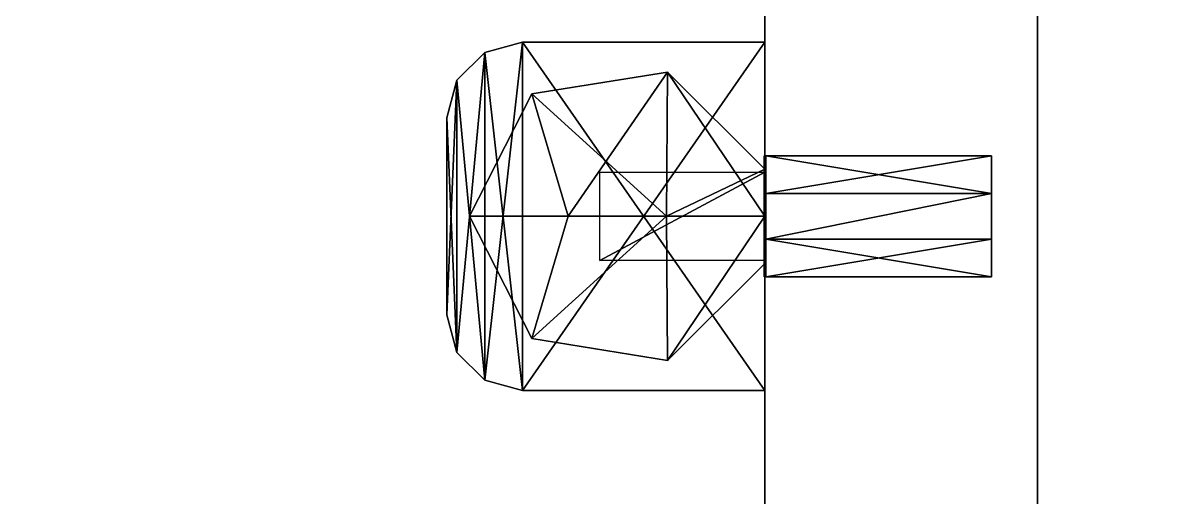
# Model space of a CAD drawing. Extents: x -100 to 2892, y -123 to 2616.
# Drawn here: x 1215 to 1291, y 2415.9 to 2447.2 of the extents above; entities that cross this region are included whole.
import ezdxf

# ---------------------------------------------------------------- set-up
doc = ezdxf.new("R2010")
doc.units = 0
for name, color, linetype in [('LAYER0', 7, 'CONTINUOUS'), ('LAYER103', 7, 'CONTINUOUS'), ('LAYER106', 7, 'CONTINUOUS'), ('LAYER107', 254, 'CONTINUOUS'), ('LAYER117', 7, 'CONTINUOUS'), ('LAYER120', 7, 'CONTINUOUS'), ('LAYER121', 254, 'CONTINUOUS'), ('LAYER89', 7, 'CONTINUOUS'), ('LAYER92', 7, 'CONTINUOUS'), ('LAYER97', 7, 'CONTINUOUS')]:
    doc.layers.add(name, color=color, linetype=linetype)

msp = doc.modelspace()

# ---------------------------------------------------------------- linework, layer by layer
at = {"layer": 'LAYER0', "invisible_edges": 1}
for points in [[(2892.49, 2616, -5), (-100, -100.32, -5), (-100, 2616, -5), (2892.49, 2616, -5)], [(-100, -100.32, -5), (2892.49, 2616, -5), (2892.49, -100.32, -5), (-100, -100.32, -5)], [(2892.49, -100.32), (-100, 2616), (-100, -100.32), (2892.49, -100.32)], [(-100, 2616), (2892.49, -100.32), (2892.49, 2616), (-100, 2616)]]:
    msp.add_3dface(points, dxfattribs=at)
at = {"layer": 'LAYER103', "invisible_edges": 1}
for points in [[(477, 2471.4, 866), (1264, 1996, 866), (1264, 2471.4, 866), (477, 2471.4, 866)], [(1264, 1996, 866), (477, 2471.4, 866), (477, 1996, 866), (1264, 1996, 866)], [(477, 1996, 848), (1264, 2471.4, 848), (1264, 1996, 848), (477, 1996, 848)], [(1264, 2471.4, 848), (477, 1996, 848), (477, 2471.4, 848), (1264, 2471.4, 848)], [(1264, 2471.4, 848), (1264, 1996, 866), (1264, 1996, 848), (1264, 2471.4, 848)], [(1264, 1996, 866), (1264, 2471.4, 848), (1264, 2471.4, 866), (1264, 1996, 866)]]:
    msp.add_3dface(points, dxfattribs=at)
at = {"layer": 'LAYER106'}
for points in [[(1245.5, 2445.23, 848), (1248, 2445.9, 848), (1245.5, 2445.23, 846.01), (1245.5, 2445.23, 848)], [(1245.5, 2445.23, 846.01), (1248, 2445.9, 848), (1248, 2445.9, 846.01), (1245.5, 2445.23, 846.01)], [(1248, 2422.9, 846.01), (1245.5, 2445.23, 846.01), (1248, 2445.9, 846.01), (1248, 2422.9, 846.01)], [(1245.5, 2445.23, 848), (1248, 2422.9, 848), (1248, 2445.9, 848), (1245.5, 2445.23, 848)], [(1248, 2422.9, 846.01), (1248, 2445.9, 846.01), (1245.5, 2423.57, 846.01), (1248, 2422.9, 846.01)], [(1245.5, 2423.57, 846.01), (1248, 2445.9, 846.01), (1245.5, 2445.23, 846.01), (1245.5, 2423.57, 846.01)], [(1248, 2422.9, 848), (1248, 2445.9, 848), (1245.5, 2423.57, 848), (1248, 2422.9, 848)], [(1245.5, 2423.57, 848), (1248, 2445.9, 848), (1245.5, 2445.23, 848), (1245.5, 2423.57, 848)], [(1245.5, 2445.23, 846.01), (1245.5, 2445.23, 848), (1248, 2445.9, 846.01), (1245.5, 2445.23, 846.01)], [(1248, 2445.9, 846.01), (1245.5, 2445.23, 848), (1248, 2445.9, 848), (1248, 2445.9, 846.01)], [(1264, 2422.9, 846.01), (1248, 2422.9, 846.01), (1264, 2445.9, 846.01), (1264, 2422.9, 846.01)], [(1264, 2445.9, 846.01), (1248, 2422.9, 846.01), (1248, 2445.9, 846.01), (1264, 2445.9, 846.01)], [(1264, 2422.9, 848), (1248, 2422.9, 848), (1264, 2445.9, 848), (1264, 2422.9, 848)], [(1264, 2445.9, 848), (1248, 2422.9, 848), (1248, 2445.9, 848), (1264, 2445.9, 848)], [(1248, 2445.9, 846.01), (1264, 2445.9, 846.01), (1248, 2445.9, 848), (1248, 2445.9, 846.01)], [(1248, 2445.9, 848), (1264, 2445.9, 846.01), (1264, 2445.9, 848), (1248, 2445.9, 848)], [(1248, 2445.9, 846.01), (1264, 2445.9, 846.01), (1248, 2422.9, 846.01), (1248, 2445.9, 846.01)], [(1248, 2422.9, 846.01), (1264, 2445.9, 846.01), (1264, 2422.9, 846.01), (1248, 2422.9, 846.01)], [(1248, 2445.9, 846.01), (1248, 2445.9, 848), (1264, 2445.9, 846.01), (1248, 2445.9, 846.01)], [(1264, 2445.9, 846.01), (1248, 2445.9, 848), (1264, 2445.9, 848), (1264, 2445.9, 846.01)], [(1248, 2422.9, 848), (1264, 2422.9, 848), (1248, 2445.9, 848), (1248, 2422.9, 848)], [(1248, 2445.9, 848), (1264, 2422.9, 848), (1264, 2445.9, 848), (1248, 2445.9, 848)], [(1264, 2445.9, 846.01), (1264, 2445.9, 848), (1264, 2422.9, 846.01), (1264, 2445.9, 846.01)], [(1264, 2422.9, 846.01), (1264, 2445.9, 848), (1264, 2422.9, 848), (1264, 2422.9, 846.01)], [(1264, 2422.9, 846.01), (1264, 2422.9, 848), (1264, 2445.9, 846.01), (1264, 2422.9, 846.01)], [(1264, 2445.9, 846.01), (1264, 2422.9, 848), (1264, 2445.9, 848), (1264, 2445.9, 846.01)], [(1243.67, 2443.4, 848), (1245.5, 2445.23, 848), (1243.67, 2443.4, 846.01), (1243.67, 2443.4, 848)], [(1243.67, 2443.4, 846.01), (1245.5, 2445.23, 848), (1245.5, 2445.23, 846.01), (1243.67, 2443.4, 846.01)], [(1243.67, 2443.4, 846.01), (1245.5, 2445.23, 846.01), (1243.67, 2425.4, 846.01), (1243.67, 2443.4, 846.01)], [(1243.67, 2425.4, 846.01), (1245.5, 2445.23, 846.01), (1245.5, 2423.57, 846.01), (1243.67, 2425.4, 846.01)], [(1243.67, 2443.4, 848), (1245.5, 2423.57, 848), (1245.5, 2445.23, 848), (1243.67, 2443.4, 848)], [(1245.5, 2423.57, 846.01), (1245.5, 2445.23, 846.01), (1243.67, 2425.4, 846.01), (1245.5, 2423.57, 846.01)], [(1243.67, 2425.4, 846.01), (1245.5, 2445.23, 846.01), (1243.67, 2443.4, 846.01), (1243.67, 2425.4, 846.01)], [(1245.5, 2423.57, 848), (1245.5, 2445.23, 848), (1243.67, 2425.4, 848), (1245.5, 2423.57, 848)], [(1243.67, 2425.4, 848), (1245.5, 2445.23, 848), (1243.67, 2443.4, 848), (1243.67, 2425.4, 848)], [(1243.67, 2443.4, 846.01), (1243.67, 2443.4, 848), (1245.5, 2445.23, 846.01), (1243.67, 2443.4, 846.01)], [(1245.5, 2445.23, 846.01), (1243.67, 2443.4, 848), (1245.5, 2445.23, 848), (1245.5, 2445.23, 846.01)], [(1245.5, 2423.57, 846.01), (1245.5, 2445.23, 846.01), (1248, 2422.9, 846.01), (1245.5, 2423.57, 846.01)], [(1245.5, 2423.57, 848), (1248, 2422.9, 848), (1245.5, 2445.23, 848), (1245.5, 2423.57, 848)], [(1243, 2440.9, 848), (1243.67, 2443.4, 848), (1243, 2440.9, 846.01), (1243, 2440.9, 848)], [(1243, 2440.9, 846.01), (1243.67, 2443.4, 848), (1243.67, 2443.4, 846.01), (1243, 2440.9, 846.01)], [(1243, 2440.9, 846.01), (1243.67, 2443.4, 846.01), (1243, 2427.9, 846.01), (1243, 2440.9, 846.01)], [(1243, 2427.9, 846.01), (1243.67, 2443.4, 846.01), (1243.67, 2425.4, 846.01), (1243, 2427.9, 846.01)], [(1243, 2440.9, 848), (1243.67, 2425.4, 848), (1243.67, 2443.4, 848), (1243, 2440.9, 848)], [(1243.67, 2425.4, 846.01), (1243.67, 2443.4, 846.01), (1243, 2427.9, 846.01), (1243.67, 2425.4, 846.01)], [(1243, 2427.9, 846.01), (1243.67, 2443.4, 846.01), (1243, 2440.9, 846.01), (1243, 2427.9, 846.01)], [(1243.67, 2425.4, 848), (1243.67, 2443.4, 848), (1243, 2427.9, 848), (1243.67, 2425.4, 848)], [(1243, 2427.9, 848), (1243.67, 2443.4, 848), (1243, 2440.9, 848), (1243, 2427.9, 848)], [(1243, 2440.9, 846.01), (1243, 2440.9, 848), (1243.67, 2443.4, 846.01), (1243, 2440.9, 846.01)], [(1243.67, 2443.4, 846.01), (1243, 2440.9, 848), (1243.67, 2443.4, 848), (1243.67, 2443.4, 846.01)], [(1243.67, 2425.4, 848), (1245.5, 2423.57, 848), (1243.67, 2443.4, 848), (1243.67, 2425.4, 848)], [(1248.613, 2442.483, 862), (1251, 2434.4, 862), (1257.569, 2443.917, 862), (1248.613, 2442.483, 862)], [(1248.613, 2442.483, 862), (1257.569, 2443.917, 862), (1248.613, 2442.483, 848), (1248.613, 2442.483, 862)], [(1248.613, 2442.483, 848), (1257.569, 2443.917, 862), (1257.569, 2443.917, 848), (1248.613, 2442.483, 848)], [(1257.569, 2443.917, 848), (1257.569, 2443.917, 862), (1248.613, 2442.483, 848), (1257.569, 2443.917, 848)], [(1248.613, 2442.483, 848), (1257.569, 2443.917, 862), (1248.613, 2442.483, 862), (1248.613, 2442.483, 848)], [(1257.5, 2434.4, 862), (1248.613, 2442.483, 862), (1257.569, 2443.917, 862), (1257.5, 2434.4, 862)], [(1257.569, 2443.917, 862), (1251, 2434.4, 862), (1257.5, 2434.4, 862), (1257.569, 2443.917, 862)], [(1257.569, 2443.917, 862), (1257.5, 2434.4, 862), (1264, 2437.522, 862), (1257.569, 2443.917, 862)], [(1257.5, 2434.4, 862), (1257.569, 2443.917, 862), (1264, 2434.4, 862), (1257.5, 2434.4, 862)], [(1257.569, 2443.917, 862), (1264, 2437.522, 862), (1257.569, 2443.917, 848), (1257.569, 2443.917, 862)], [(1257.569, 2443.917, 848), (1264, 2437.522, 862), (1264, 2437.522, 848), (1257.569, 2443.917, 848)], [(1264, 2437.522, 848), (1264, 2437.522, 862), (1257.569, 2443.917, 848), (1264, 2437.522, 848)], [(1257.569, 2443.917, 848), (1264, 2437.522, 862), (1257.569, 2443.917, 862), (1257.569, 2443.917, 848)], [(1264, 2434.4, 862), (1257.569, 2443.917, 862), (1264, 2437.522, 862), (1264, 2434.4, 862)], [(1244.5, 2434.4, 862), (1251, 2434.4, 862), (1248.613, 2442.483, 862), (1244.5, 2434.4, 862)], [(1244.5, 2434.4, 862), (1248.613, 2442.483, 862), (1244.5, 2434.4, 848), (1244.5, 2434.4, 862)], [(1244.5, 2434.4, 848), (1248.613, 2442.483, 862), (1248.613, 2442.483, 848), (1244.5, 2434.4, 848)], [(1248.613, 2442.483, 848), (1248.613, 2442.483, 862), (1244.5, 2434.4, 848), (1248.613, 2442.483, 848)], [(1244.5, 2434.4, 848), (1248.613, 2442.483, 862), (1244.5, 2434.4, 862), (1244.5, 2434.4, 848)], [(1251, 2434.4, 862), (1244.5, 2434.4, 862), (1248.613, 2442.483, 862), (1251, 2434.4, 862)], [(1251, 2434.4, 862), (1248.613, 2442.483, 862), (1257.5, 2434.4, 862), (1251, 2434.4, 862)], [(1243, 2427.9, 848), (1243, 2427.9, 846.01), (1243, 2440.9, 848), (1243, 2427.9, 848)], [(1243, 2440.9, 848), (1243, 2427.9, 846.01), (1243, 2440.9, 846.01), (1243, 2440.9, 848)], [(1243, 2427.9, 846.01), (1243, 2427.9, 848), (1243, 2440.9, 846.01), (1243, 2427.9, 846.01)], [(1243, 2440.9, 846.01), (1243, 2427.9, 848), (1243, 2440.9, 848), (1243, 2440.9, 846.01)], [(1243, 2427.9, 848), (1243.67, 2425.4, 848), (1243, 2440.9, 848), (1243, 2427.9, 848)], [(1253.092, 2437.32, 846), (1264, 2437.32, 846), (1253.092, 2431.48, 846), (1253.092, 2437.32, 846)], [(1253.092, 2431.48, 846), (1264, 2437.32, 846), (1264, 2431.48, 846), (1253.092, 2431.48, 846)], [(1264, 2437.522, 862), (1257.5, 2434.4, 862), (1264, 2434.4, 862), (1264, 2437.522, 862)], [(1264, 2431.277, 848), (1264, 2437.522, 848), (1264, 2431.277, 862), (1264, 2431.277, 848)], [(1264, 2431.277, 862), (1264, 2437.522, 848), (1264, 2437.522, 862), (1264, 2431.277, 862)], [(1264, 2431.277, 848), (1264, 2431.277, 862), (1264, 2437.522, 848), (1264, 2431.277, 848)], [(1264, 2437.522, 848), (1264, 2431.277, 862), (1264, 2437.522, 862), (1264, 2437.522, 848)], [(1244.5, 2434.4, 862), (1248.613, 2426.316, 862), (1251, 2434.4, 862), (1244.5, 2434.4, 862)], [(1244.5, 2434.4, 848), (1248.613, 2426.316, 848), (1244.5, 2434.4, 862), (1244.5, 2434.4, 848)], [(1244.5, 2434.4, 862), (1248.613, 2426.316, 848), (1248.613, 2426.316, 862), (1244.5, 2434.4, 862)], [(1244.5, 2434.4, 848), (1244.5, 2434.4, 862), (1248.613, 2426.316, 848), (1244.5, 2434.4, 848)], [(1248.613, 2426.316, 848), (1244.5, 2434.4, 862), (1248.613, 2426.316, 862), (1248.613, 2426.316, 848)], [(1251, 2434.4, 862), (1244.5, 2434.4, 862), (1248.613, 2426.316, 862), (1251, 2434.4, 862)], [(1251, 2434.4, 862), (1248.613, 2426.316, 862), (1257.5, 2434.4, 862), (1251, 2434.4, 862)], [(1257.5, 2434.4, 862), (1248.613, 2426.316, 862), (1257.569, 2424.882, 862), (1257.5, 2434.4, 862)], [(1251, 2434.4, 862), (1248.613, 2426.316, 862), (1257.5, 2434.4, 862), (1251, 2434.4, 862)], [(1257.5, 2434.4, 862), (1248.613, 2426.316, 862), (1257.569, 2424.882, 862), (1257.5, 2434.4, 862)], [(1257.5, 2434.4, 862), (1257.569, 2424.882, 862), (1264, 2434.4, 862), (1257.5, 2434.4, 862)], [(1257.5, 2434.4, 862), (1257.569, 2424.882, 862), (1264, 2434.4, 862), (1257.5, 2434.4, 862)], [(1264, 2434.4, 862), (1257.569, 2424.882, 862), (1264, 2431.277, 862), (1264, 2434.4, 862)], [(1264, 2434.4, 862), (1257.569, 2424.882, 862), (1264, 2431.277, 862), (1264, 2434.4, 862)], [(1264, 2431.277, 848), (1264, 2431.277, 862), (1257.569, 2424.882, 848), (1264, 2431.277, 848)], [(1257.569, 2424.882, 848), (1264, 2431.277, 862), (1257.569, 2424.882, 862), (1257.569, 2424.882, 848)], [(1257.569, 2424.882, 848), (1257.569, 2424.882, 862), (1264, 2431.277, 848), (1257.569, 2424.882, 848)], [(1264, 2431.277, 848), (1257.569, 2424.882, 862), (1264, 2431.277, 862), (1264, 2431.277, 848)], [(1243, 2427.9, 846.01), (1243.67, 2425.4, 846.01), (1243, 2427.9, 848), (1243, 2427.9, 846.01)], [(1243, 2427.9, 848), (1243.67, 2425.4, 846.01), (1243.67, 2425.4, 848), (1243, 2427.9, 848)], [(1243, 2427.9, 846.01), (1243, 2427.9, 848), (1243.67, 2425.4, 846.01), (1243, 2427.9, 846.01)], [(1243.67, 2425.4, 846.01), (1243, 2427.9, 848), (1243.67, 2425.4, 848), (1243.67, 2425.4, 846.01)], [(1248.613, 2426.316, 848), (1257.569, 2424.882, 848), (1248.613, 2426.316, 862), (1248.613, 2426.316, 848)], [(1248.613, 2426.316, 862), (1257.569, 2424.882, 848), (1257.569, 2424.882, 862), (1248.613, 2426.316, 862)], [(1248.613, 2426.316, 848), (1248.613, 2426.316, 862), (1257.569, 2424.882, 848), (1248.613, 2426.316, 848)], [(1257.569, 2424.882, 848), (1248.613, 2426.316, 862), (1257.569, 2424.882, 862), (1257.569, 2424.882, 848)], [(1243.67, 2425.4, 846.01), (1245.5, 2423.57, 846.01), (1243.67, 2425.4, 848), (1243.67, 2425.4, 846.01)], [(1243.67, 2425.4, 848), (1245.5, 2423.57, 846.01), (1245.5, 2423.57, 848), (1243.67, 2425.4, 848)], [(1243.67, 2425.4, 846.01), (1243.67, 2425.4, 848), (1245.5, 2423.57, 846.01), (1243.67, 2425.4, 846.01)], [(1245.5, 2423.57, 846.01), (1243.67, 2425.4, 848), (1245.5, 2423.57, 848), (1245.5, 2423.57, 846.01)], [(1245.5, 2423.57, 846.01), (1248, 2422.9, 846.01), (1245.5, 2423.57, 848), (1245.5, 2423.57, 846.01)], [(1245.5, 2423.57, 848), (1248, 2422.9, 846.01), (1248, 2422.9, 848), (1245.5, 2423.57, 848)], [(1245.5, 2423.57, 846.01), (1245.5, 2423.57, 848), (1248, 2422.9, 846.01), (1245.5, 2423.57, 846.01)], [(1248, 2422.9, 846.01), (1245.5, 2423.57, 848), (1248, 2422.9, 848), (1248, 2422.9, 846.01)], [(1264, 2422.9, 846.01), (1264, 2422.9, 848), (1248, 2422.9, 846.01), (1264, 2422.9, 846.01)], [(1248, 2422.9, 846.01), (1264, 2422.9, 848), (1248, 2422.9, 848), (1248, 2422.9, 846.01)], [(1248, 2422.9, 848), (1248, 2422.9, 846.01), (1264, 2422.9, 848), (1248, 2422.9, 848)], [(1264, 2422.9, 848), (1248, 2422.9, 846.01), (1264, 2422.9, 846.01), (1264, 2422.9, 848)]]:
    msp.add_3dface(points, dxfattribs=at)
at = {"layer": 'LAYER107'}
for points in [[(1264.05, 2435.9, 856.8301), (1264.05, 2438.4, 853.5), (1263.95, 2435.9, 856.8301), (1264.05, 2435.9, 856.8301)], [(1263.95, 2435.9, 856.8301), (1264.05, 2438.4, 853.5), (1263.95, 2438.4, 853.5), (1263.95, 2435.9, 856.8301)], [(1264.05, 2438.4, 853.5), (1264.05, 2435.9, 850.1699), (1263.95, 2438.4, 853.5), (1264.05, 2438.4, 853.5)], [(1263.95, 2438.4, 853.5), (1264.05, 2435.9, 850.1699), (1263.95, 2435.9, 850.1699), (1263.95, 2438.4, 853.5)], [(1263.95, 2438.4, 857.5), (1263.95, 2438.4, 849.5), (1263.95, 2430.4, 857.5), (1263.95, 2438.4, 857.5)], [(1263.95, 2430.4, 857.5), (1263.95, 2438.4, 849.5), (1263.95, 2430.4, 849.5), (1263.95, 2430.4, 857.5)], [(1264.05, 2430.4, 849.5), (1263.95, 2430.4, 849.5), (1264.05, 2438.4, 849.5), (1264.05, 2430.4, 849.5)], [(1264.05, 2438.4, 849.5), (1263.95, 2430.4, 849.5), (1263.95, 2438.4, 849.5), (1264.05, 2438.4, 849.5)], [(1264.05, 2438.4, 857.5), (1263.95, 2438.4, 857.5), (1264.05, 2430.4, 857.5), (1264.05, 2438.4, 857.5)], [(1264.05, 2430.4, 857.5), (1263.95, 2438.4, 857.5), (1263.95, 2430.4, 857.5), (1264.05, 2430.4, 857.5)], [(1263.95, 2438.4, 849.5), (1263.95, 2438.4, 857.5), (1264.05, 2438.4, 849.5), (1263.95, 2438.4, 849.5)], [(1264.05, 2438.4, 849.5), (1263.95, 2438.4, 857.5), (1264.05, 2438.4, 857.5), (1264.05, 2438.4, 849.5)], [(1278.95, 2435.9, 856.8301), (1278.95, 2438.4, 853.5), (1264.05, 2435.9, 856.8301), (1278.95, 2435.9, 856.8301)], [(1264.05, 2435.9, 856.8301), (1278.95, 2438.4, 853.5), (1264.05, 2438.4, 853.5), (1264.05, 2435.9, 856.8301)], [(1278.95, 2438.4, 853.5), (1278.95, 2435.9, 850.1699), (1264.05, 2438.4, 853.5), (1278.95, 2438.4, 853.5)], [(1264.05, 2438.4, 853.5), (1278.95, 2435.9, 850.1699), (1264.05, 2435.9, 850.1699), (1264.05, 2438.4, 853.5)], [(1264.05, 2430.4, 857.5), (1264.05, 2430.4, 849.5), (1264.05, 2438.4, 857.5), (1264.05, 2430.4, 857.5)], [(1264.05, 2438.4, 857.5), (1264.05, 2430.4, 849.5), (1264.05, 2438.4, 849.5), (1264.05, 2438.4, 857.5)], [(1278.95, 2435.9, 856.8301), (1278.95, 2430.4, 853.5), (1278.95, 2438.4, 853.5), (1278.95, 2435.9, 856.8301)], [(1278.95, 2430.4, 853.5), (1278.95, 2432.9, 850.1699), (1278.95, 2438.4, 853.5), (1278.95, 2430.4, 853.5)], [(1278.95, 2438.4, 853.5), (1278.95, 2432.9, 850.1699), (1278.95, 2435.9, 850.1699), (1278.95, 2438.4, 853.5)], [(1263.95, 2432.9, 856.8301), (1264.05, 2432.9, 856.8301), (1263.95, 2435.9, 856.8301), (1263.95, 2432.9, 856.8301)], [(1263.95, 2435.9, 856.8301), (1264.05, 2432.9, 856.8301), (1264.05, 2435.9, 856.8301), (1263.95, 2435.9, 856.8301)], [(1264.05, 2432.9, 850.1699), (1263.95, 2432.9, 850.1699), (1264.05, 2435.9, 850.1699), (1264.05, 2432.9, 850.1699)], [(1264.05, 2435.9, 850.1699), (1263.95, 2432.9, 850.1699), (1263.95, 2435.9, 850.1699), (1264.05, 2435.9, 850.1699)], [(1264.05, 2435.9, 856.8301), (1264.05, 2432.9, 856.8301), (1278.95, 2435.9, 856.8301), (1264.05, 2435.9, 856.8301)], [(1278.95, 2435.9, 856.8301), (1264.05, 2432.9, 856.8301), (1278.95, 2432.9, 856.8301), (1278.95, 2435.9, 856.8301)], [(1278.95, 2432.9, 850.1699), (1264.05, 2432.9, 850.1699), (1278.95, 2435.9, 850.1699), (1278.95, 2432.9, 850.1699)], [(1278.95, 2435.9, 850.1699), (1264.05, 2432.9, 850.1699), (1264.05, 2435.9, 850.1699), (1278.95, 2435.9, 850.1699)], [(1278.95, 2432.9, 856.8301), (1278.95, 2430.4, 853.5), (1278.95, 2435.9, 856.8301), (1278.95, 2432.9, 856.8301)], [(1263.95, 2432.9, 856.8301), (1263.95, 2430.4, 853.5), (1264.05, 2432.9, 856.8301), (1263.95, 2432.9, 856.8301)], [(1264.05, 2432.9, 856.8301), (1263.95, 2430.4, 853.5), (1264.05, 2430.4, 853.5), (1264.05, 2432.9, 856.8301)], [(1263.95, 2430.4, 853.5), (1263.95, 2432.9, 850.1699), (1264.05, 2430.4, 853.5), (1263.95, 2430.4, 853.5)], [(1264.05, 2430.4, 853.5), (1263.95, 2432.9, 850.1699), (1264.05, 2432.9, 850.1699), (1264.05, 2430.4, 853.5)], [(1264.05, 2432.9, 856.8301), (1264.05, 2430.4, 853.5), (1278.95, 2432.9, 856.8301), (1264.05, 2432.9, 856.8301)], [(1278.95, 2432.9, 856.8301), (1264.05, 2430.4, 853.5), (1278.95, 2430.4, 853.5), (1278.95, 2432.9, 856.8301)], [(1264.05, 2430.4, 853.5), (1264.05, 2432.9, 850.1699), (1278.95, 2430.4, 853.5), (1264.05, 2430.4, 853.5)], [(1278.95, 2430.4, 853.5), (1264.05, 2432.9, 850.1699), (1278.95, 2432.9, 850.1699), (1278.95, 2430.4, 853.5)], [(1263.95, 2430.4, 857.5), (1263.95, 2430.4, 849.5), (1264.05, 2430.4, 857.5), (1263.95, 2430.4, 857.5)], [(1264.05, 2430.4, 857.5), (1263.95, 2430.4, 849.5), (1264.05, 2430.4, 849.5), (1264.05, 2430.4, 857.5)]]:
    msp.add_3dface(points, dxfattribs=at)
at = {"layer": 'LAYER117', "invisible_edges": 1}
for points in [[(477, 2471.4, 1984), (1264, 1996, 1984), (1264, 2471.4, 1984), (477, 2471.4, 1984)], [(1264, 1996, 1984), (477, 2471.4, 1984), (477, 1996, 1984), (1264, 1996, 1984)], [(477, 1996, 1966), (1264, 2471.4, 1966), (1264, 1996, 1966), (477, 1996, 1966)], [(1264, 2471.4, 1966), (477, 1996, 1966), (477, 2471.4, 1966), (1264, 2471.4, 1966)], [(1264, 2471.4, 1966), (1264, 1996, 1984), (1264, 1996, 1966), (1264, 2471.4, 1966)], [(1264, 1996, 1984), (1264, 2471.4, 1966), (1264, 2471.4, 1984), (1264, 1996, 1984)]]:
    msp.add_3dface(points, dxfattribs=at)
at = {"layer": 'LAYER120'}
for points in [[(1245.5, 2445.23, 1966), (1248, 2445.9, 1966), (1245.5, 2445.23, 1964.01), (1245.5, 2445.23, 1966)], [(1245.5, 2445.23, 1964.01), (1248, 2445.9, 1966), (1248, 2445.9, 1964.01), (1245.5, 2445.23, 1964.01)], [(1248, 2422.9, 1964.01), (1245.5, 2445.23, 1964.01), (1248, 2445.9, 1964.01), (1248, 2422.9, 1964.01)], [(1245.5, 2445.23, 1966), (1248, 2422.9, 1966), (1248, 2445.9, 1966), (1245.5, 2445.23, 1966)], [(1248, 2422.9, 1964.01), (1248, 2445.9, 1964.01), (1245.5, 2423.57, 1964.01), (1248, 2422.9, 1964.01)], [(1245.5, 2423.57, 1964.01), (1248, 2445.9, 1964.01), (1245.5, 2445.23, 1964.01), (1245.5, 2423.57, 1964.01)], [(1248, 2422.9, 1966), (1248, 2445.9, 1966), (1245.5, 2423.57, 1966), (1248, 2422.9, 1966)], [(1245.5, 2423.57, 1966), (1248, 2445.9, 1966), (1245.5, 2445.23, 1966), (1245.5, 2423.57, 1966)], [(1245.5, 2445.23, 1964.01), (1245.5, 2445.23, 1966), (1248, 2445.9, 1964.01), (1245.5, 2445.23, 1964.01)], [(1248, 2445.9, 1964.01), (1245.5, 2445.23, 1966), (1248, 2445.9, 1966), (1248, 2445.9, 1964.01)], [(1264, 2422.9, 1964.01), (1248, 2422.9, 1964.01), (1264, 2445.9, 1964.01), (1264, 2422.9, 1964.01)], [(1264, 2445.9, 1964.01), (1248, 2422.9, 1964.01), (1248, 2445.9, 1964.01), (1264, 2445.9, 1964.01)], [(1264, 2422.9, 1966), (1248, 2422.9, 1966), (1264, 2445.9, 1966), (1264, 2422.9, 1966)], [(1264, 2445.9, 1966), (1248, 2422.9, 1966), (1248, 2445.9, 1966), (1264, 2445.9, 1966)], [(1248, 2445.9, 1964.01), (1264, 2445.9, 1964.01), (1248, 2445.9, 1966), (1248, 2445.9, 1964.01)], [(1248, 2445.9, 1966), (1264, 2445.9, 1964.01), (1264, 2445.9, 1966), (1248, 2445.9, 1966)], [(1248, 2445.9, 1964.01), (1264, 2445.9, 1964.01), (1248, 2422.9, 1964.01), (1248, 2445.9, 1964.01)], [(1248, 2422.9, 1964.01), (1264, 2445.9, 1964.01), (1264, 2422.9, 1964.01), (1248, 2422.9, 1964.01)], [(1248, 2445.9, 1964.01), (1248, 2445.9, 1966), (1264, 2445.9, 1964.01), (1248, 2445.9, 1964.01)], [(1264, 2445.9, 1964.01), (1248, 2445.9, 1966), (1264, 2445.9, 1966), (1264, 2445.9, 1964.01)], [(1248, 2422.9, 1966), (1264, 2422.9, 1966), (1248, 2445.9, 1966), (1248, 2422.9, 1966)], [(1248, 2445.9, 1966), (1264, 2422.9, 1966), (1264, 2445.9, 1966), (1248, 2445.9, 1966)], [(1264, 2445.9, 1964.01), (1264, 2445.9, 1966), (1264, 2422.9, 1964.01), (1264, 2445.9, 1964.01)], [(1264, 2422.9, 1964.01), (1264, 2445.9, 1966), (1264, 2422.9, 1966), (1264, 2422.9, 1964.01)], [(1264, 2422.9, 1964.01), (1264, 2422.9, 1966), (1264, 2445.9, 1964.01), (1264, 2422.9, 1964.01)], [(1264, 2445.9, 1964.01), (1264, 2422.9, 1966), (1264, 2445.9, 1966), (1264, 2445.9, 1964.01)], [(1243.67, 2443.4, 1966), (1245.5, 2445.23, 1966), (1243.67, 2443.4, 1964.01), (1243.67, 2443.4, 1966)], [(1243.67, 2443.4, 1964.01), (1245.5, 2445.23, 1966), (1245.5, 2445.23, 1964.01), (1243.67, 2443.4, 1964.01)], [(1243.67, 2443.4, 1964.01), (1245.5, 2445.23, 1964.01), (1243.67, 2425.4, 1964.01), (1243.67, 2443.4, 1964.01)], [(1243.67, 2425.4, 1964.01), (1245.5, 2445.23, 1964.01), (1245.5, 2423.57, 1964.01), (1243.67, 2425.4, 1964.01)], [(1243.67, 2443.4, 1966), (1245.5, 2423.57, 1966), (1245.5, 2445.23, 1966), (1243.67, 2443.4, 1966)], [(1245.5, 2423.57, 1964.01), (1245.5, 2445.23, 1964.01), (1243.67, 2425.4, 1964.01), (1245.5, 2423.57, 1964.01)], [(1243.67, 2425.4, 1964.01), (1245.5, 2445.23, 1964.01), (1243.67, 2443.4, 1964.01), (1243.67, 2425.4, 1964.01)], [(1245.5, 2423.57, 1966), (1245.5, 2445.23, 1966), (1243.67, 2425.4, 1966), (1245.5, 2423.57, 1966)], [(1243.67, 2425.4, 1966), (1245.5, 2445.23, 1966), (1243.67, 2443.4, 1966), (1243.67, 2425.4, 1966)], [(1243.67, 2443.4, 1964.01), (1243.67, 2443.4, 1966), (1245.5, 2445.23, 1964.01), (1243.67, 2443.4, 1964.01)], [(1245.5, 2445.23, 1964.01), (1243.67, 2443.4, 1966), (1245.5, 2445.23, 1966), (1245.5, 2445.23, 1964.01)], [(1245.5, 2423.57, 1964.01), (1245.5, 2445.23, 1964.01), (1248, 2422.9, 1964.01), (1245.5, 2423.57, 1964.01)], [(1245.5, 2423.57, 1966), (1248, 2422.9, 1966), (1245.5, 2445.23, 1966), (1245.5, 2423.57, 1966)], [(1243, 2440.9, 1966), (1243.67, 2443.4, 1966), (1243, 2440.9, 1964.01), (1243, 2440.9, 1966)], [(1243, 2440.9, 1964.01), (1243.67, 2443.4, 1966), (1243.67, 2443.4, 1964.01), (1243, 2440.9, 1964.01)], [(1243, 2440.9, 1964.01), (1243.67, 2443.4, 1964.01), (1243, 2427.9, 1964.01), (1243, 2440.9, 1964.01)], [(1243, 2427.9, 1964.01), (1243.67, 2443.4, 1964.01), (1243.67, 2425.4, 1964.01), (1243, 2427.9, 1964.01)], [(1243, 2440.9, 1966), (1243.67, 2425.4, 1966), (1243.67, 2443.4, 1966), (1243, 2440.9, 1966)], [(1243.67, 2425.4, 1964.01), (1243.67, 2443.4, 1964.01), (1243, 2427.9, 1964.01), (1243.67, 2425.4, 1964.01)], [(1243, 2427.9, 1964.01), (1243.67, 2443.4, 1964.01), (1243, 2440.9, 1964.01), (1243, 2427.9, 1964.01)], [(1243.67, 2425.4, 1966), (1243.67, 2443.4, 1966), (1243, 2427.9, 1966), (1243.67, 2425.4, 1966)], [(1243, 2427.9, 1966), (1243.67, 2443.4, 1966), (1243, 2440.9, 1966), (1243, 2427.9, 1966)], [(1243, 2440.9, 1964.01), (1243, 2440.9, 1966), (1243.67, 2443.4, 1964.01), (1243, 2440.9, 1964.01)], [(1243.67, 2443.4, 1964.01), (1243, 2440.9, 1966), (1243.67, 2443.4, 1966), (1243.67, 2443.4, 1964.01)], [(1243.67, 2425.4, 1966), (1245.5, 2423.57, 1966), (1243.67, 2443.4, 1966), (1243.67, 2425.4, 1966)], [(1248.613, 2442.483, 1980), (1251, 2434.4, 1980), (1257.569, 2443.917, 1980), (1248.613, 2442.483, 1980)], [(1248.613, 2442.483, 1980), (1257.569, 2443.917, 1980), (1248.613, 2442.483, 1966), (1248.613, 2442.483, 1980)], [(1248.613, 2442.483, 1966), (1257.569, 2443.917, 1980), (1257.569, 2443.917, 1966), (1248.613, 2442.483, 1966)], [(1257.569, 2443.917, 1966), (1257.569, 2443.917, 1980), (1248.613, 2442.483, 1966), (1257.569, 2443.917, 1966)], [(1248.613, 2442.483, 1966), (1257.569, 2443.917, 1980), (1248.613, 2442.483, 1980), (1248.613, 2442.483, 1966)], [(1257.5, 2434.4, 1980), (1248.613, 2442.483, 1980), (1257.569, 2443.917, 1980), (1257.5, 2434.4, 1980)], [(1257.569, 2443.917, 1980), (1251, 2434.4, 1980), (1257.5, 2434.4, 1980), (1257.569, 2443.917, 1980)], [(1257.569, 2443.917, 1980), (1257.5, 2434.4, 1980), (1264, 2437.522, 1980), (1257.569, 2443.917, 1980)], [(1257.5, 2434.4, 1980), (1257.569, 2443.917, 1980), (1264, 2434.4, 1980), (1257.5, 2434.4, 1980)], [(1257.569, 2443.917, 1980), (1264, 2437.522, 1980), (1257.569, 2443.917, 1966), (1257.569, 2443.917, 1980)], [(1257.569, 2443.917, 1966), (1264, 2437.522, 1980), (1264, 2437.522, 1966), (1257.569, 2443.917, 1966)], [(1264, 2437.522, 1966), (1264, 2437.522, 1980), (1257.569, 2443.917, 1966), (1264, 2437.522, 1966)], [(1257.569, 2443.917, 1966), (1264, 2437.522, 1980), (1257.569, 2443.917, 1980), (1257.569, 2443.917, 1966)], [(1264, 2434.4, 1980), (1257.569, 2443.917, 1980), (1264, 2437.522, 1980), (1264, 2434.4, 1980)], [(1244.5, 2434.4, 1980), (1251, 2434.4, 1980), (1248.613, 2442.483, 1980), (1244.5, 2434.4, 1980)], [(1244.5, 2434.4, 1980), (1248.613, 2442.483, 1980), (1244.5, 2434.4, 1966), (1244.5, 2434.4, 1980)], [(1244.5, 2434.4, 1966), (1248.613, 2442.483, 1980), (1248.613, 2442.483, 1966), (1244.5, 2434.4, 1966)], [(1248.613, 2442.483, 1966), (1248.613, 2442.483, 1980), (1244.5, 2434.4, 1966), (1248.613, 2442.483, 1966)], [(1244.5, 2434.4, 1966), (1248.613, 2442.483, 1980), (1244.5, 2434.4, 1980), (1244.5, 2434.4, 1966)], [(1251, 2434.4, 1980), (1244.5, 2434.4, 1980), (1248.613, 2442.483, 1980), (1251, 2434.4, 1980)], [(1251, 2434.4, 1980), (1248.613, 2442.483, 1980), (1257.5, 2434.4, 1980), (1251, 2434.4, 1980)], [(1243, 2427.9, 1966), (1243, 2427.9, 1964.01), (1243, 2440.9, 1966), (1243, 2427.9, 1966)], [(1243, 2440.9, 1966), (1243, 2427.9, 1964.01), (1243, 2440.9, 1964.01), (1243, 2440.9, 1966)], [(1243, 2427.9, 1964.01), (1243, 2427.9, 1966), (1243, 2440.9, 1964.01), (1243, 2427.9, 1964.01)], [(1243, 2440.9, 1964.01), (1243, 2427.9, 1966), (1243, 2440.9, 1966), (1243, 2440.9, 1964.01)], [(1243, 2427.9, 1966), (1243.67, 2425.4, 1966), (1243, 2440.9, 1966), (1243, 2427.9, 1966)], [(1253.092, 2437.32, 1964), (1264, 2437.32, 1964), (1253.092, 2431.48, 1964), (1253.092, 2437.32, 1964)], [(1253.092, 2431.48, 1964), (1264, 2437.32, 1964), (1264, 2431.48, 1964), (1253.092, 2431.48, 1964)], [(1264, 2437.522, 1980), (1257.5, 2434.4, 1980), (1264, 2434.4, 1980), (1264, 2437.522, 1980)], [(1264, 2431.277, 1966), (1264, 2437.522, 1966), (1264, 2431.277, 1980), (1264, 2431.277, 1966)], [(1264, 2431.277, 1980), (1264, 2437.522, 1966), (1264, 2437.522, 1980), (1264, 2431.277, 1980)], [(1264, 2431.277, 1966), (1264, 2431.277, 1980), (1264, 2437.522, 1966), (1264, 2431.277, 1966)], [(1264, 2437.522, 1966), (1264, 2431.277, 1980), (1264, 2437.522, 1980), (1264, 2437.522, 1966)], [(1244.5, 2434.4, 1980), (1248.613, 2426.316, 1980), (1251, 2434.4, 1980), (1244.5, 2434.4, 1980)], [(1244.5, 2434.4, 1966), (1248.613, 2426.316, 1966), (1244.5, 2434.4, 1980), (1244.5, 2434.4, 1966)], [(1244.5, 2434.4, 1980), (1248.613, 2426.316, 1966), (1248.613, 2426.316, 1980), (1244.5, 2434.4, 1980)], [(1244.5, 2434.4, 1966), (1244.5, 2434.4, 1980), (1248.613, 2426.316, 1966), (1244.5, 2434.4, 1966)], [(1248.613, 2426.316, 1966), (1244.5, 2434.4, 1980), (1248.613, 2426.316, 1980), (1248.613, 2426.316, 1966)], [(1251, 2434.4, 1980), (1244.5, 2434.4, 1980), (1248.613, 2426.316, 1980), (1251, 2434.4, 1980)], [(1251, 2434.4, 1980), (1248.613, 2426.316, 1980), (1257.5, 2434.4, 1980), (1251, 2434.4, 1980)], [(1257.5, 2434.4, 1980), (1248.613, 2426.316, 1980), (1257.569, 2424.882, 1980), (1257.5, 2434.4, 1980)], [(1251, 2434.4, 1980), (1248.613, 2426.316, 1980), (1257.5, 2434.4, 1980), (1251, 2434.4, 1980)], [(1257.5, 2434.4, 1980), (1248.613, 2426.316, 1980), (1257.569, 2424.882, 1980), (1257.5, 2434.4, 1980)], [(1257.5, 2434.4, 1980), (1257.569, 2424.882, 1980), (1264, 2434.4, 1980), (1257.5, 2434.4, 1980)], [(1257.5, 2434.4, 1980), (1257.569, 2424.882, 1980), (1264, 2434.4, 1980), (1257.5, 2434.4, 1980)], [(1264, 2434.4, 1980), (1257.569, 2424.882, 1980), (1264, 2431.277, 1980), (1264, 2434.4, 1980)], [(1264, 2434.4, 1980), (1257.569, 2424.882, 1980), (1264, 2431.277, 1980), (1264, 2434.4, 1980)], [(1264, 2431.277, 1966), (1264, 2431.277, 1980), (1257.569, 2424.882, 1966), (1264, 2431.277, 1966)], [(1257.569, 2424.882, 1966), (1264, 2431.277, 1980), (1257.569, 2424.882, 1980), (1257.569, 2424.882, 1966)], [(1257.569, 2424.882, 1966), (1257.569, 2424.882, 1980), (1264, 2431.277, 1966), (1257.569, 2424.882, 1966)], [(1264, 2431.277, 1966), (1257.569, 2424.882, 1980), (1264, 2431.277, 1980), (1264, 2431.277, 1966)], [(1243, 2427.9, 1964.01), (1243.67, 2425.4, 1964.01), (1243, 2427.9, 1966), (1243, 2427.9, 1964.01)], [(1243, 2427.9, 1966), (1243.67, 2425.4, 1964.01), (1243.67, 2425.4, 1966), (1243, 2427.9, 1966)], [(1243, 2427.9, 1964.01), (1243, 2427.9, 1966), (1243.67, 2425.4, 1964.01), (1243, 2427.9, 1964.01)], [(1243.67, 2425.4, 1964.01), (1243, 2427.9, 1966), (1243.67, 2425.4, 1966), (1243.67, 2425.4, 1964.01)], [(1248.613, 2426.316, 1966), (1257.569, 2424.882, 1966), (1248.613, 2426.316, 1980), (1248.613, 2426.316, 1966)], [(1248.613, 2426.316, 1980), (1257.569, 2424.882, 1966), (1257.569, 2424.882, 1980), (1248.613, 2426.316, 1980)], [(1248.613, 2426.316, 1966), (1248.613, 2426.316, 1980), (1257.569, 2424.882, 1966), (1248.613, 2426.316, 1966)], [(1257.569, 2424.882, 1966), (1248.613, 2426.316, 1980), (1257.569, 2424.882, 1980), (1257.569, 2424.882, 1966)], [(1243.67, 2425.4, 1964.01), (1245.5, 2423.57, 1964.01), (1243.67, 2425.4, 1966), (1243.67, 2425.4, 1964.01)], [(1243.67, 2425.4, 1966), (1245.5, 2423.57, 1964.01), (1245.5, 2423.57, 1966), (1243.67, 2425.4, 1966)], [(1243.67, 2425.4, 1964.01), (1243.67, 2425.4, 1966), (1245.5, 2423.57, 1964.01), (1243.67, 2425.4, 1964.01)], [(1245.5, 2423.57, 1964.01), (1243.67, 2425.4, 1966), (1245.5, 2423.57, 1966), (1245.5, 2423.57, 1964.01)], [(1245.5, 2423.57, 1964.01), (1248, 2422.9, 1964.01), (1245.5, 2423.57, 1966), (1245.5, 2423.57, 1964.01)], [(1245.5, 2423.57, 1966), (1248, 2422.9, 1964.01), (1248, 2422.9, 1966), (1245.5, 2423.57, 1966)], [(1245.5, 2423.57, 1964.01), (1245.5, 2423.57, 1966), (1248, 2422.9, 1964.01), (1245.5, 2423.57, 1964.01)], [(1248, 2422.9, 1964.01), (1245.5, 2423.57, 1966), (1248, 2422.9, 1966), (1248, 2422.9, 1964.01)], [(1264, 2422.9, 1964.01), (1264, 2422.9, 1966), (1248, 2422.9, 1964.01), (1264, 2422.9, 1964.01)], [(1248, 2422.9, 1964.01), (1264, 2422.9, 1966), (1248, 2422.9, 1966), (1248, 2422.9, 1964.01)], [(1248, 2422.9, 1966), (1248, 2422.9, 1964.01), (1264, 2422.9, 1966), (1248, 2422.9, 1966)], [(1264, 2422.9, 1966), (1248, 2422.9, 1964.01), (1264, 2422.9, 1964.01), (1264, 2422.9, 1966)]]:
    msp.add_3dface(points, dxfattribs=at)
at = {"layer": 'LAYER121'}
for points in [[(1264.05, 2435.9, 1974.83), (1264.05, 2438.4, 1971.5), (1263.95, 2435.9, 1974.83), (1264.05, 2435.9, 1974.83)], [(1263.95, 2435.9, 1974.83), (1264.05, 2438.4, 1971.5), (1263.95, 2438.4, 1971.5), (1263.95, 2435.9, 1974.83)], [(1264.05, 2438.4, 1971.5), (1264.05, 2435.9, 1968.17), (1263.95, 2438.4, 1971.5), (1264.05, 2438.4, 1971.5)], [(1263.95, 2438.4, 1971.5), (1264.05, 2435.9, 1968.17), (1263.95, 2435.9, 1968.17), (1263.95, 2438.4, 1971.5)], [(1263.95, 2438.4, 1975.5), (1263.95, 2438.4, 1967.5), (1263.95, 2430.4, 1975.5), (1263.95, 2438.4, 1975.5)], [(1263.95, 2430.4, 1975.5), (1263.95, 2438.4, 1967.5), (1263.95, 2430.4, 1967.5), (1263.95, 2430.4, 1975.5)], [(1264.05, 2430.4, 1967.5), (1263.95, 2430.4, 1967.5), (1264.05, 2438.4, 1967.5), (1264.05, 2430.4, 1967.5)], [(1264.05, 2438.4, 1967.5), (1263.95, 2430.4, 1967.5), (1263.95, 2438.4, 1967.5), (1264.05, 2438.4, 1967.5)], [(1264.05, 2438.4, 1975.5), (1263.95, 2438.4, 1975.5), (1264.05, 2430.4, 1975.5), (1264.05, 2438.4, 1975.5)], [(1264.05, 2430.4, 1975.5), (1263.95, 2438.4, 1975.5), (1263.95, 2430.4, 1975.5), (1264.05, 2430.4, 1975.5)], [(1263.95, 2438.4, 1967.5), (1263.95, 2438.4, 1975.5), (1264.05, 2438.4, 1967.5), (1263.95, 2438.4, 1967.5)], [(1264.05, 2438.4, 1967.5), (1263.95, 2438.4, 1975.5), (1264.05, 2438.4, 1975.5), (1264.05, 2438.4, 1967.5)], [(1278.95, 2435.9, 1974.83), (1278.95, 2438.4, 1971.5), (1264.05, 2435.9, 1974.83), (1278.95, 2435.9, 1974.83)], [(1264.05, 2435.9, 1974.83), (1278.95, 2438.4, 1971.5), (1264.05, 2438.4, 1971.5), (1264.05, 2435.9, 1974.83)], [(1278.95, 2438.4, 1971.5), (1278.95, 2435.9, 1968.17), (1264.05, 2438.4, 1971.5), (1278.95, 2438.4, 1971.5)], [(1264.05, 2438.4, 1971.5), (1278.95, 2435.9, 1968.17), (1264.05, 2435.9, 1968.17), (1264.05, 2438.4, 1971.5)], [(1264.05, 2430.4, 1975.5), (1264.05, 2430.4, 1967.5), (1264.05, 2438.4, 1975.5), (1264.05, 2430.4, 1975.5)], [(1264.05, 2438.4, 1975.5), (1264.05, 2430.4, 1967.5), (1264.05, 2438.4, 1967.5), (1264.05, 2438.4, 1975.5)], [(1278.95, 2435.9, 1974.83), (1278.95, 2430.4, 1971.5), (1278.95, 2438.4, 1971.5), (1278.95, 2435.9, 1974.83)], [(1278.95, 2430.4, 1971.5), (1278.95, 2432.9, 1968.17), (1278.95, 2438.4, 1971.5), (1278.95, 2430.4, 1971.5)], [(1278.95, 2438.4, 1971.5), (1278.95, 2432.9, 1968.17), (1278.95, 2435.9, 1968.17), (1278.95, 2438.4, 1971.5)], [(1263.95, 2432.9, 1974.83), (1264.05, 2432.9, 1974.83), (1263.95, 2435.9, 1974.83), (1263.95, 2432.9, 1974.83)], [(1263.95, 2435.9, 1974.83), (1264.05, 2432.9, 1974.83), (1264.05, 2435.9, 1974.83), (1263.95, 2435.9, 1974.83)], [(1264.05, 2432.9, 1968.17), (1263.95, 2432.9, 1968.17), (1264.05, 2435.9, 1968.17), (1264.05, 2432.9, 1968.17)], [(1264.05, 2435.9, 1968.17), (1263.95, 2432.9, 1968.17), (1263.95, 2435.9, 1968.17), (1264.05, 2435.9, 1968.17)], [(1264.05, 2435.9, 1974.83), (1264.05, 2432.9, 1974.83), (1278.95, 2435.9, 1974.83), (1264.05, 2435.9, 1974.83)], [(1278.95, 2435.9, 1974.83), (1264.05, 2432.9, 1974.83), (1278.95, 2432.9, 1974.83), (1278.95, 2435.9, 1974.83)], [(1278.95, 2432.9, 1968.17), (1264.05, 2432.9, 1968.17), (1278.95, 2435.9, 1968.17), (1278.95, 2432.9, 1968.17)], [(1278.95, 2435.9, 1968.17), (1264.05, 2432.9, 1968.17), (1264.05, 2435.9, 1968.17), (1278.95, 2435.9, 1968.17)], [(1278.95, 2432.9, 1974.83), (1278.95, 2430.4, 1971.5), (1278.95, 2435.9, 1974.83), (1278.95, 2432.9, 1974.83)], [(1263.95, 2432.9, 1974.83), (1263.95, 2430.4, 1971.5), (1264.05, 2432.9, 1974.83), (1263.95, 2432.9, 1974.83)], [(1264.05, 2432.9, 1974.83), (1263.95, 2430.4, 1971.5), (1264.05, 2430.4, 1971.5), (1264.05, 2432.9, 1974.83)], [(1263.95, 2430.4, 1971.5), (1263.95, 2432.9, 1968.17), (1264.05, 2430.4, 1971.5), (1263.95, 2430.4, 1971.5)], [(1264.05, 2430.4, 1971.5), (1263.95, 2432.9, 1968.17), (1264.05, 2432.9, 1968.17), (1264.05, 2430.4, 1971.5)], [(1264.05, 2432.9, 1974.83), (1264.05, 2430.4, 1971.5), (1278.95, 2432.9, 1974.83), (1264.05, 2432.9, 1974.83)], [(1278.95, 2432.9, 1974.83), (1264.05, 2430.4, 1971.5), (1278.95, 2430.4, 1971.5), (1278.95, 2432.9, 1974.83)], [(1264.05, 2430.4, 1971.5), (1264.05, 2432.9, 1968.17), (1278.95, 2430.4, 1971.5), (1264.05, 2430.4, 1971.5)], [(1278.95, 2430.4, 1971.5), (1264.05, 2432.9, 1968.17), (1278.95, 2432.9, 1968.17), (1278.95, 2430.4, 1971.5)], [(1263.95, 2430.4, 1975.5), (1263.95, 2430.4, 1967.5), (1264.05, 2430.4, 1975.5), (1263.95, 2430.4, 1975.5)], [(1264.05, 2430.4, 1975.5), (1263.95, 2430.4, 1967.5), (1264.05, 2430.4, 1967.5), (1264.05, 2430.4, 1975.5)]]:
    msp.add_3dface(points, dxfattribs=at)
at = {"layer": 'LAYER89', "invisible_edges": 1}
for points in [[(1264, 2496), (1264, 1936, 2540), (1264, 2496, 2540), (1264, 2496)], [(1264, 1936, 2540), (1264, 2496), (1264, 1936), (1264, 1936, 2540)], [(1264, 2496), (1282, 1936), (1264, 1936), (1264, 2496)], [(1282, 1936), (1264, 2496), (1282, 2496), (1282, 1936)], [(1282, 2496, 2540), (1264, 1936, 2540), (1282, 1936, 2540), (1282, 2496, 2540)], [(1264, 1936, 2540), (1282, 2496, 2540), (1264, 2496, 2540), (1264, 1936, 2540)], [(1282, 1936), (1282, 2496, 2540), (1282, 1936, 2540), (1282, 1936)], [(1282, 2496, 2540), (1282, 1936), (1282, 2496), (1282, 2496, 2540)]]:
    msp.add_3dface(points, dxfattribs=at)
at = {"layer": 'LAYER92', "invisible_edges": 1}
for points in [[(1264, 2496, 80), (477, 1936, 80), (477, 2496, 80), (1264, 2496, 80)], [(477, 1936, 80), (1264, 2496, 80), (1264, 1936, 80), (477, 1936, 80)], [(1264, 1936, 98), (477, 2496, 98), (477, 1936, 98), (1264, 1936, 98)], [(477, 2496, 98), (1264, 1936, 98), (1264, 2496, 98), (477, 2496, 98)], [(1264, 2496, 80), (1264, 1936, 98), (1264, 1936, 80), (1264, 2496, 80)], [(1264, 1936, 98), (1264, 2496, 80), (1264, 2496, 98), (1264, 1936, 98)]]:
    msp.add_3dface(points, dxfattribs=at)
at = {"layer": 'LAYER97', "invisible_edges": 1}
for points in [[(477, 2496, 2539), (1264, 1936, 2539), (1264, 2496, 2539), (477, 2496, 2539)], [(1264, 1936, 2539), (477, 2496, 2539), (477, 1936, 2539), (1264, 1936, 2539)], [(477, 1936, 2521), (1264, 2496, 2521), (1264, 1936, 2521), (477, 1936, 2521)], [(1264, 2496, 2521), (477, 1936, 2521), (477, 2496, 2521), (1264, 2496, 2521)], [(1264, 2496, 2521), (1264, 1936, 2539), (1264, 1936, 2521), (1264, 2496, 2521)], [(1264, 1936, 2539), (1264, 2496, 2521), (1264, 2496, 2539), (1264, 1936, 2539)]]:
    msp.add_3dface(points, dxfattribs=at)

doc.saveas('drawing.dxf')
